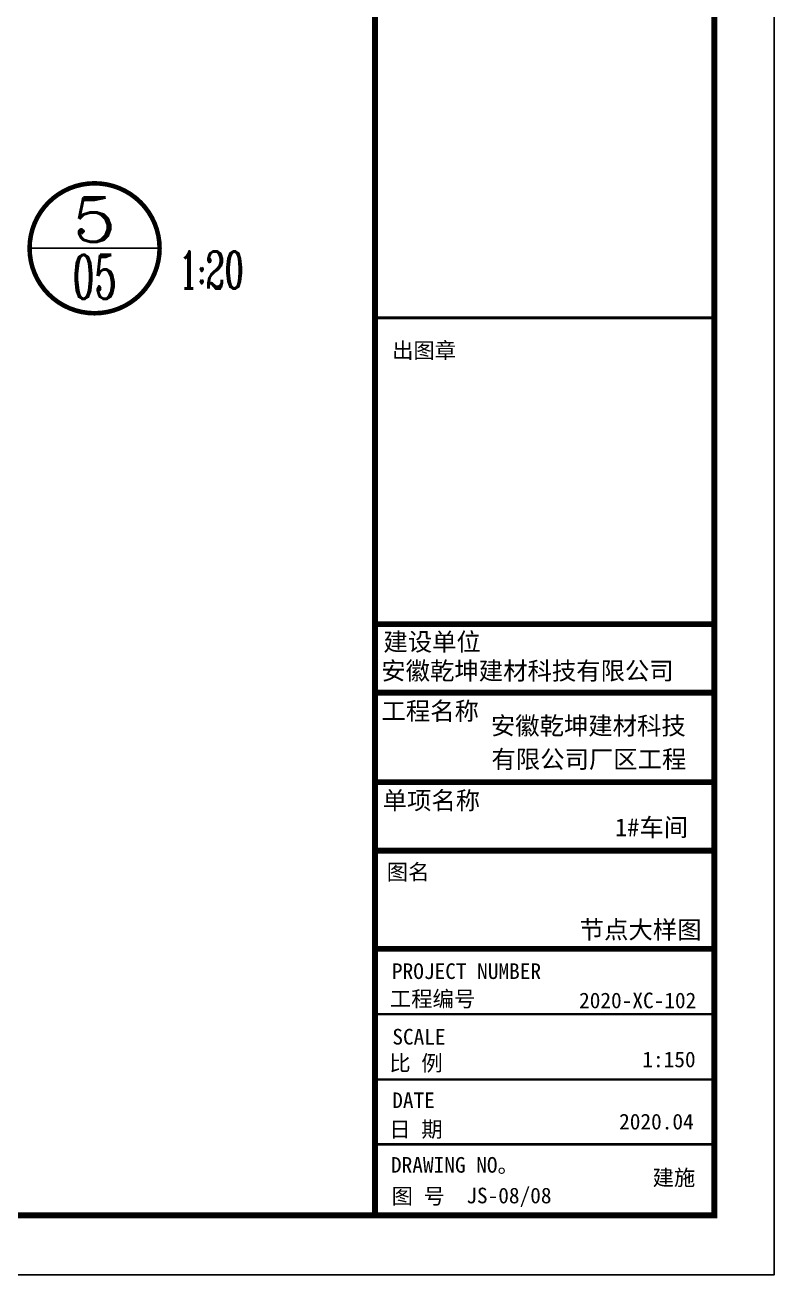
# Model space of a CAD drawing. Extents: x 4150464 to 4450492, y 75142 to 874437.
# Drawn here: x 4363220 to 4382088, y 75142 to 106642 of the extents above; entities that cross this region are included whole.
import ezdxf
from ezdxf.enums import TextEntityAlignment as Align

# ---------------------------------------------------------------- set-up
doc = ezdxf.new("R2010")
doc.units = 0
doc.header["$LTSCALE"] = 1000
doc.header["$MEASUREMENT"] = 0
for name, color, linetype in [('PUB_TEXT', 7, 'Continuous'), ('PUB_TITLE', 4, 'Continuous'), ('图框', 7, 'Continuous')]:
    doc.layers.add(name, color=color, linetype=linetype)
doc.styles.add('_ROMANC', font='ROMANC.shx', dxfattribs={"width": 0.6})
doc.styles.add('COMP', font='COMPLEX', dxfattribs={"bigfont": 'hztxt'})
doc.styles.add('宋体', font='SimSun.ttf')
doc.styles.add('黑体', font='simhei.ttf')

# ---------------------------------------------------------------- blocks, each defined once
blk = doc.blocks.new('_INDEX2')
blk.add_line((-0.5, 0), (0.5, 0))
at = {"const_width": 0.035}
blk.add_lwpolyline([(-0.5, 0, 1), (0.5, 0, 1)], format="xyb", close=True, dxfattribs=at)
at = {"style": 'COMP'}
for tag, width, p, p2 in [('1', 2.333333, (-0.17, 0.05), (0.17, 0.05)), ('-', 1.166667, (-0.17, -0.39), (0.17, -0.39))]:
    blk.add_attdef(tag, text='', height=0.34, dxfattribs=dict(at, width=width)).set_placement(p, p2, align=Align.FIT)

msp = doc.modelspace()

# ---------------------------------------------------------------- linework, layer by layer
for p, q in [((4372038, 91543), (4380436, 91543)), ((4372038, 89818), (4380439, 89818)), ((4372038, 87562), (4380469, 87562)), ((4372038, 85837), (4380469, 85837))]:
    msp.add_line(p, q)
at = {"layer": 'PUB_TITLE'}
msp.add_lwpolyline([(4248288, 75142), (4382088, 75142), (4382088, 138142), (4248288, 138142)], close=True, dxfattribs=at)
at = {"layer": 'PUB_TITLE', "const_width": 150}
msp.add_lwpolyline([(4252038, 76642), (4380588, 76642), (4380588, 136642), (4252038, 136642)], close=True, dxfattribs=at)
at = {"layer": '图框', "color": 4}
msp.add_line((4372038, 136642), (4372038, 76642), dxfattribs=at)
at = {"layer": '图框', "color": 0}
for p, q in [((4372038, 91543), (4380555, 91543)), ((4372038, 83361), (4380588, 83361))]:
    msp.add_line(p, q, dxfattribs=at)
at = {"layer": '图框', "color": 4}
for points, const_width in [([(4372038, 136642), (4372038, 76642)], 148), ([(4372038, 91543), (4380555, 91543)], 149), ([(4372038, 89818), (4380558, 89818)], 149), ([(4372038, 87562), (4380588, 87562)], 149), ([(4372038, 85837), (4380588, 85837)], 149), ([(4372038, 83361), (4380588, 83361)], 149), ([(4372038, 81713), (4380588, 81713)], 60.5), ([(4372038, 80068), (4380588, 80068)], 60.5), ([(4372038, 78435), (4380588, 78435)], 60.5)]:
    msp.add_lwpolyline(points, dxfattribs=dict(at, const_width=const_width))
at = {"layer": '图框', "color": 4, "const_width": 148}
msp.add_lwpolyline([(4372038, 136642), (4380588, 136642), (4380588, 76642), (4372038, 76642)], close=True, dxfattribs=at)
at = {"layer": '图框', "color": 0}
for points, const_width in [([(4372038, 99265), (4380588, 99265)], 75), ([(4372038, 91543), (4380555, 91543)], 60.5), ([(4372038, 83361), (4380588, 83361)], 60.5)]:
    msp.add_lwpolyline(points, dxfattribs=dict(at, const_width=const_width))

# ---------------------------------------------------------------- block references
at = {"layer": 'PUB_TEXT'}
ref = msp.add_blockref('_INDEX2', (4364973, 101015), dxfattribs=dict(at, xscale=3274.689608176239, yscale=3274.689608187648, zscale=3274.689608186722))
ref.add_attrib('1', '5', dxfattribs={"layer": '0', "height": 1113, "style": 'COMP', "width": 1.5}).set_placement((4364416, 101178), (4365530, 101178), align=Align.FIT)
ref.add_attrib('-', '05', dxfattribs={"layer": '0', "height": 1113.4, "style": 'COMP', "width": 0.617647}).set_placement((4364416, 99738), (4365530, 99738), align=Align.FIT)

# ---------------------------------------------------------------- texts
at = {"style": '_ROMANC', "width": 0.6}
msp.add_text('1:20', height=935.6, dxfattribs=at).set_placement((4367096, 99999))
at = {"layer": 'PUB_TEXT'}
for s, height, style, p in [('安徽乾坤建材科技有限公司', 450, '宋体', (4372196, 90143)), ('安徽乾坤建材科技', 450, '宋体', (4374955, 88759)), ('有限公司厂区工程', 450, '宋体', (4374970, 87915)), ('1#车间', 450, '黑体', (4378085, 86199)), ('节点大样图', 450, '宋体', (4377194, 83619, 0)), ('2020-XC-102', 394.42, '黑体', (4377178, 81864)), ('1:150', 394.4, '黑体', (4378772, 80377)), ('2020.04', 394.4, '黑体', (4378187, 78810)), ('建施', 394.4, '黑体', (4379030, 77399)), ('JS-08/08', 394.4, '黑体', (4374337, 76948))]:
    msp.add_text(s, height=height, dxfattribs=dict(at, style=style)).set_placement(p)
at = {"layer": '图框', "color": 4, "style": '黑体'}
for s, height, p in [('出图章', 394.4, (4372467, 98245)), ('建设单位', 450, (4372249, 90873)), ('工程名称', 450, (4372200, 89130)), ('单项名称', 450, (4372230, 86874)), ('图名', 394.4, (4372333, 85101)), ('工程编号', 394.4, (4372411, 81904)), ('SCALE', 394.4, (4372473, 80950)), ('比 例', 394.4, (4372397, 80286)), ('DATE', 394.4, (4372471, 79347)), ('日 期', 394.4, (4372397, 78617)), ('DRAWING NO。', 394.42, (4372440, 77720)), ('图 号', 394.4, (4372453, 76933))]:
    msp.add_text(s, height=height, dxfattribs=at).set_placement(p)
at = {"layer": '图框', "color": 0, "style": '黑体'}
msp.add_text('PROJECT NUMBER', height=394.42, dxfattribs=at).set_placement((4372464, 82601))

doc.saveas('drawing.dxf')
